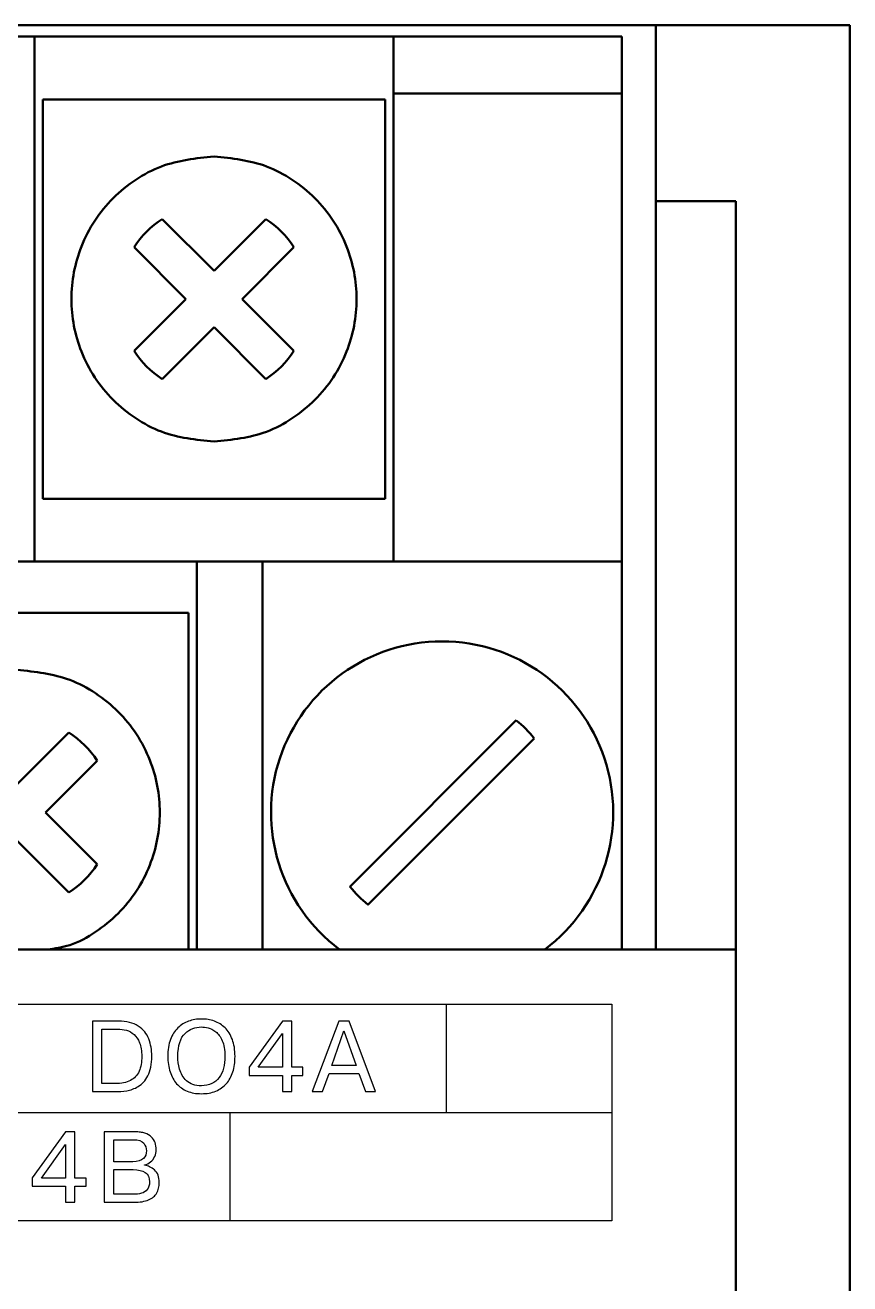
# Model space of a CAD drawing. Header units: millimetres. Extents: x 3520 to 8864, y 403 to 1747.
# Drawn here: x 5634.253 to 5635.988, y 875.92 to 878.567 of the extents above; entities that cross this region are included whole.
import ezdxf

# ---------------------------------------------------------------- set-up
doc = ezdxf.new("R2010")
doc.units = ezdxf.units.MM
doc.layers.add('main', color=5, linetype='Continuous', lineweight=50)
doc.layers.add('text', color=250, linetype='Continuous')

msp = doc.modelspace()

# ---------------------------------------------------------------- linework, layer by layer
at = {"layer": 'main', "color": 0, "linetype": 'Continuous'}
for p, q in [((5635.5799, 878.5672, 1518.358), (5628.8359, 878.5672, 1518.358)), ((5635.5799, 878.5672, 1518.358), (5635.9879, 878.5672, 1518.358)), ((5635.5799, 878.1971, 1518.358), (5635.5799, 878.5672, 1518.358)), ((5635.9879, 878.5672, 1518.358), (5635.9879, 875.9033, 1518.358)), ((5634.2719, 878.5433, 1518.358), (5634.1339, 878.5433, 1518.358)), ((5634.2719, 878.4232, 1518.358), (5634.2719, 878.5433, 1518.358)), ((5635.0279, 878.5433, 1518.358), (5634.2719, 878.5433, 1518.358)), ((5635.5079, 878.5433, 1518.358), (5635.0279, 878.5433, 1518.358)), ((5635.0279, 878.5433, 1518.358), (5635.0279, 878.4232, 1518.358)), ((5635.5079, 878.4232, 1518.358), (5635.5079, 878.5433, 1518.358)), ((5634.2719, 877.4393, 1518.358), (5634.2719, 878.4232, 1518.358)), ((5634.2899, 878.4112, 1518.358), (5634.2899, 877.9912, 1518.358)), ((5635.0099, 878.4112, 1518.358), (5634.2899, 878.4112, 1518.358)), ((5635.0099, 877.9912, 1518.358), (5635.0099, 878.4112, 1518.358)), ((5635.0279, 878.4232, 1518.358), (5635.5079, 878.4232, 1518.358)), ((5635.0279, 877.4393, 1518.358), (5635.0279, 878.4232, 1518.358)), ((5635.5079, 877.4393, 1518.358), (5635.5079, 878.4232, 1518.358)), ((5635.5799, 878.1971, 1518.358), (5635.7479, 878.1971, 1518.358)), ((5635.5799, 878.1971, 1518.358), (5635.5799, 876.6232, 1518.358)), ((5635.7479, 878.1971, 1518.358), (5635.7479, 876.6232, 1518.358)), ((5634.541, 878.1595, 1518.358), (5634.6499, 878.0506, 1518.358)), ((5634.6499, 878.0506, 1518.358), (5634.7587, 878.1595, 1518.358)), ((5634.5905, 877.9912, 1518.358), (5634.4816, 878.1001, 1518.358)), ((5634.8181, 878.1001, 1518.358), (5634.7093, 877.9912, 1518.358)), ((5634.2899, 877.9912, 1518.358), (5634.2899, 877.5712, 1518.358)), ((5634.4816, 877.8824, 1518.358), (5634.5905, 877.9912, 1518.358)), ((5634.7093, 877.9912, 1518.358), (5634.8181, 877.8824, 1518.358)), ((5635.0099, 877.5712, 1518.358), (5635.0099, 877.9912, 1518.358)), ((5634.6499, 877.9319, 1518.358), (5634.541, 877.823, 1518.358)), ((5634.7587, 877.823, 1518.358), (5634.6499, 877.9319, 1518.358)), ((5634.2899, 877.5712, 1518.358), (5635.0099, 877.5712, 1518.358)), ((5633.8579, 877.4393, 1518.358), (5634.6139, 877.4393, 1518.358)), ((5634.7519, 877.4393, 1518.358), (5634.6139, 877.4393, 1518.358)), ((5634.6139, 877.4393, 1518.358), (5634.6139, 877.3193, 1518.358)), ((5634.7519, 877.3193, 1518.358), (5634.7519, 877.4393, 1518.358)), ((5634.7519, 877.4393, 1518.358), (5635.5079, 877.4393, 1518.358)), ((5635.5079, 876.6232, 1518.358), (5635.5079, 877.4393, 1518.358)), ((5634.5959, 877.3313, 1518.358), (5633.8759, 877.3313, 1518.358)), ((5634.5959, 876.9113, 1518.358), (5634.5959, 877.3313, 1518.358)), ((5634.6139, 877.3193, 1518.358), (5634.6139, 876.6232, 1518.358)), ((5634.7519, 876.6232, 1518.358), (5634.7519, 877.3193, 1518.358)), ((5635.2858, 877.1052, 1518.358), (5634.936, 876.7553, 1518.358)), ((5634.2359, 876.9706, 1518.358), (5634.3447, 877.0795, 1518.358)), ((5634.9739, 876.7173, 1518.358), (5635.3238, 877.0672, 1518.358)), ((5634.4041, 877.0201, 1518.358), (5634.2953, 876.9113, 1518.358)), ((5634.2953, 876.9113, 1518.358), (5634.4041, 876.8024, 1518.358)), ((5634.5959, 876.6232, 1518.358), (5634.5959, 876.9113, 1518.358)), ((5634.3447, 876.743, 1518.358), (5634.2359, 876.8519, 1518.358)), ((5628.6679, 876.6232, 1518.358), (5635.7479, 876.6232, 1518.358)), ((5635.7479, 876.6232, 1518.358), (5635.7479, 875.9033, 1518.358))]:
    msp.add_line(p, q, dxfattribs=at)
for centre, radius, start, end in [((5634.6499, 877.9912, 1518.358), 0.2004, 122.9031, 147.0969), ((5634.6499, 877.9912, 1518.358), 0.2004, 32.9031, 57.0969), ((5634.6499, 877.9912, 1518.358), 0.2004, 212.9031, 237.0969), ((5634.6499, 877.9912, 1518.358), 0.2004, 302.9031, 327.0969), ((5635.1299, 876.9113, 1518.358), 0.36, 306.8699, 233.1301), ((5635.1299, 876.9113, 1518.358), 0.2488, 38.8078, 51.1922), ((5634.2359, 876.9113, 1518.358), 0.2004, 32.9031, 57.0969), ((5634.2359, 876.9113, 1518.358), 0.2004, 302.9031, 327.0969), ((5635.1299, 876.9113, 1518.358), 0.2488, 218.8078, 231.1922)]:
    msp.add_arc(centre, radius, start, end, dxfattribs=at)
for points, knots in [([(5634.6499, 877.6913, 1518.358), (5634.6122, 877.6953, 1518.358), (5634.5539, 877.7015, 1518.358), (5634.484, 877.7389, 1518.358), (5634.4363, 877.7776, 1518.358), (5634.3973, 877.8254, 1518.358), (5634.3611, 877.8953, 1518.358), (5634.3426, 877.9912, 1518.358), (5634.3611, 878.0872, 1518.358), (5634.3973, 878.1572, 1518.358), (5634.4363, 878.2049, 1518.358), (5634.484, 878.2437, 1518.358), (5634.5539, 878.281, 1518.358), (5634.6122, 878.2872, 1518.358), (5634.6499, 878.2913, 1518.358)], [0, 0, 0, 0, 0.119721, 0.184895, 0.25, 0.315173, 0.380278, 0.5, 0.619721, 0.684895, 0.75, 0.815173, 0.880279, 1, 1, 1, 1]), ([(5634.6499, 878.2913, 1518.358), (5634.6876, 878.2872, 1518.358), (5634.7459, 878.281, 1518.358), (5634.8158, 878.2436, 1518.358), (5634.8635, 878.2049, 1518.358), (5634.9025, 878.1571, 1518.358), (5634.9386, 878.0872, 1518.358), (5634.9572, 877.9912, 1518.358), (5634.9386, 877.8953, 1518.358), (5634.9025, 877.8253, 1518.358), (5634.8634, 877.7776, 1518.358), (5634.8158, 877.7388, 1518.358), (5634.7458, 877.7015, 1518.358), (5634.6876, 877.6953, 1518.358), (5634.6499, 877.6913, 1518.358)], [0, 0, 0, 0, 0.119721, 0.184895, 0.25, 0.315173, 0.380279, 0.5, 0.619722, 0.684895, 0.75, 0.815174, 0.880279, 1, 1, 1, 1]), ([(5634.2359, 877.2113, 1518.358), (5634.2736, 877.2072, 1518.358), (5634.3319, 877.201, 1518.358), (5634.4018, 877.1636, 1518.358), (5634.4495, 877.1249, 1518.358), (5634.4885, 877.0771, 1518.358), (5634.5246, 877.0072, 1518.358), (5634.5432, 876.9113, 1518.358), (5634.5246, 876.8152, 1518.358), (5634.4885, 876.7454, 1518.358), (5634.4495, 876.6975, 1518.358), (5634.4016, 876.6593, 1518.358), (5634.3514, 876.6302, 1518.358), (5634.3149, 876.6254, 1518.358), (5634.2988, 876.6232, 1518.358)], [0, 0, 0, 0, 0.128485, 0.1984293, 0.2683, 0.3382439, 0.4081143, 0.5365991, 0.665084, 0.7350283, 0.8048991, 0.8748431, 0.9447136, 1, 1, 1, 1])]:
    msp.add_open_spline(points, degree=3, knots=knots, dxfattribs=at)
at = {"layer": 'text', "color": 0}
for points, knots in [([(5628.8631, 876.0524, 1518.358), (5628.8631, 876.0524, 1518.358), (5635.4871, 876.0524, 1518.358), (5635.4871, 876.0524, 1518.358), (5635.4871, 876.0524, 1518.358), (5635.4871, 876.0524, 1518.358), (5635.4871, 876.5084, 1518.358), (5635.4871, 876.5084, 1518.358), (5635.4871, 876.5084, 1518.358), (5635.4871, 876.5084, 1518.358), (5628.8631, 876.5084, 1518.358), (5628.8631, 876.5084, 1518.358), (5628.8631, 876.5084, 1518.358), (5628.8631, 876.5084, 1518.358), (5628.8631, 876.0524, 1518.358), (5628.8631, 876.0524, 1518.358)], [0, 0, 0, 0, 0.25, 0.25, 0.25, 0.25, 0.5, 0.5, 0.5, 0.5, 0.75, 0.75, 0.75, 0.75, 1, 1, 1, 1]), ([(5634.3941, 876.4725, 1518.358), (5634.3941, 876.4725, 1518.358), (5634.4486, 876.4725, 1518.358), (5634.4486, 876.4725, 1518.358), (5634.4486, 876.4725, 1518.358), (5634.466, 876.4725, 1518.358), (5634.48, 876.4691, 1518.358), (5634.4905, 876.4621, 1518.358), (5634.4905, 876.4621, 1518.358), (5634.5011, 876.4552, 1518.358), (5634.5085, 876.4462, 1518.358), (5634.5127, 876.4351, 1518.358), (5634.5127, 876.4351, 1518.358), (5634.517, 876.4239, 1518.358), (5634.5191, 876.4118, 1518.358), (5634.5191, 876.3988, 1518.358), (5634.5191, 876.3988, 1518.358), (5634.5191, 876.3818, 1518.358), (5634.5164, 876.3681, 1518.358), (5634.5109, 876.3578, 1518.358), (5634.5109, 876.3578, 1518.358), (5634.5055, 876.3474, 1518.358), (5634.4986, 876.3398, 1518.358), (5634.4904, 876.3351, 1518.358), (5634.4904, 876.3351, 1518.358), (5634.4864, 876.3327, 1518.358), (5634.4824, 876.3308, 1518.358), (5634.4784, 876.3293, 1518.358), (5634.4784, 876.3293, 1518.358), (5634.4743, 876.3278, 1518.358), (5634.4703, 876.3268, 1518.358), (5634.4662, 876.3262, 1518.358), (5634.4662, 876.3262, 1518.358), (5634.4581, 876.325, 1518.358), (5634.4498, 876.3243, 1518.358), (5634.4411, 876.3243, 1518.358), (5634.4411, 876.3243, 1518.358), (5634.4411, 876.3243, 1518.358), (5634.3941, 876.3243, 1518.358), (5634.3941, 876.3243, 1518.358), (5634.3941, 876.3243, 1518.358), (5634.3941, 876.3243, 1518.358), (5634.3941, 876.4725, 1518.358), (5634.3941, 876.4725, 1518.358)], [0, 0, 0, 0, 0.090909, 0.090909, 0.090909, 0.090909, 0.181818, 0.181818, 0.181818, 0.181818, 0.272727, 0.272727, 0.272727, 0.272727, 0.363636, 0.363636, 0.363636, 0.363636, 0.454545, 0.454545, 0.454545, 0.454545, 0.545455, 0.545455, 0.545455, 0.545455, 0.636364, 0.636364, 0.636364, 0.636364, 0.727273, 0.727273, 0.727273, 0.727273, 0.818182, 0.818182, 0.818182, 0.818182, 0.909091, 0.909091, 0.909091, 0.909091, 1, 1, 1, 1]), ([(5634.6234, 876.3199, 1518.358), (5634.6122, 876.3199, 1518.358), (5634.6022, 876.3217, 1518.358), (5634.5934, 876.3253, 1518.358), (5634.5934, 876.3253, 1518.358), (5634.5847, 876.3289, 1518.358), (5634.5773, 876.3341, 1518.358), (5634.5713, 876.341, 1518.358), (5634.5713, 876.341, 1518.358), (5634.5652, 876.3478, 1518.358), (5634.5606, 876.3561, 1518.358), (5634.5575, 876.3659, 1518.358), (5634.5575, 876.3659, 1518.358), (5634.5543, 876.3756, 1518.358), (5634.5527, 876.3865, 1518.358), (5634.5527, 876.3984, 1518.358), (5634.5527, 876.3984, 1518.358), (5634.5527, 876.4119, 1518.358), (5634.5546, 876.4237, 1518.358), (5634.5583, 876.4337, 1518.358), (5634.5583, 876.4337, 1518.358), (5634.5621, 876.4437, 1518.358), (5634.5672, 876.4519, 1518.358), (5634.5738, 876.4583, 1518.358), (5634.5738, 876.4583, 1518.358), (5634.5803, 876.4646, 1518.358), (5634.5879, 876.4693, 1518.358), (5634.5964, 876.4724, 1518.358), (5634.5964, 876.4724, 1518.358), (5634.6049, 876.4754, 1518.358), (5634.6139, 876.477, 1518.358), (5634.6234, 876.477, 1518.358), (5634.6234, 876.477, 1518.358), (5634.633, 876.477, 1518.358), (5634.642, 876.4755, 1518.358), (5634.6506, 876.4725, 1518.358), (5634.6506, 876.4725, 1518.358), (5634.6591, 876.4695, 1518.358), (5634.6667, 876.4648, 1518.358), (5634.6732, 876.4585, 1518.358), (5634.6732, 876.4585, 1518.358), (5634.6797, 876.4522, 1518.358), (5634.6848, 876.444, 1518.358), (5634.6885, 876.4339, 1518.358), (5634.6885, 876.4339, 1518.358), (5634.6922, 876.4238, 1518.358), (5634.6941, 876.412, 1518.358), (5634.6941, 876.3984, 1518.358), (5634.6941, 876.3984, 1518.358), (5634.6941, 876.3861, 1518.358), (5634.6926, 876.3752, 1518.358), (5634.6895, 876.3657, 1518.358), (5634.6895, 876.3657, 1518.358), (5634.6864, 876.3561, 1518.358), (5634.6819, 876.348, 1518.358), (5634.6759, 876.3412, 1518.358), (5634.6759, 876.3412, 1518.358), (5634.6699, 876.3344, 1518.358), (5634.6625, 876.3292, 1518.358), (5634.6537, 876.3254, 1518.358), (5634.6537, 876.3254, 1518.358), (5634.645, 876.3217, 1518.358), (5634.6348, 876.3199, 1518.358), (5634.6234, 876.3199, 1518.358)], [0, 0, 0, 0, 0.0625, 0.0625, 0.0625, 0.0625, 0.125, 0.125, 0.125, 0.125, 0.1875, 0.1875, 0.1875, 0.1875, 0.25, 0.25, 0.25, 0.25, 0.3125, 0.3125, 0.3125, 0.3125, 0.375, 0.375, 0.375, 0.375, 0.4375, 0.4375, 0.4375, 0.4375, 0.5, 0.5, 0.5, 0.5, 0.5625, 0.5625, 0.5625, 0.5625, 0.625, 0.625, 0.625, 0.625, 0.6875, 0.6875, 0.6875, 0.6875, 0.75, 0.75, 0.75, 0.75, 0.8125, 0.8125, 0.8125, 0.8125, 0.875, 0.875, 0.875, 0.875, 0.9375, 0.9375, 0.9375, 0.9375, 1, 1, 1, 1]), ([(5634.7939, 876.3584, 1518.358), (5634.7939, 876.3584, 1518.358), (5634.7241, 876.3584, 1518.358), (5634.7241, 876.3584, 1518.358), (5634.7241, 876.3584, 1518.358), (5634.7241, 876.3584, 1518.358), (5634.7241, 876.3756, 1518.358), (5634.7241, 876.3756, 1518.358), (5634.7241, 876.3756, 1518.358), (5634.7241, 876.3756, 1518.358), (5634.7939, 876.4725, 1518.358), (5634.7939, 876.4725, 1518.358), (5634.7939, 876.4725, 1518.358), (5634.7939, 876.4725, 1518.358), (5634.8139, 876.4725, 1518.358), (5634.8139, 876.4725, 1518.358), (5634.8139, 876.4725, 1518.358), (5634.8139, 876.4725, 1518.358), (5634.8139, 876.3754, 1518.358), (5634.8139, 876.3754, 1518.358), (5634.8139, 876.3754, 1518.358), (5634.8139, 876.3754, 1518.358), (5634.8371, 876.3754, 1518.358), (5634.8371, 876.3754, 1518.358), (5634.8371, 876.3754, 1518.358), (5634.8371, 876.3754, 1518.358), (5634.8371, 876.3584, 1518.358), (5634.8371, 876.3584, 1518.358), (5634.8371, 876.3584, 1518.358), (5634.8371, 876.3584, 1518.358), (5634.8139, 876.3584, 1518.358), (5634.8139, 876.3584, 1518.358), (5634.8139, 876.3584, 1518.358), (5634.8139, 876.3584, 1518.358), (5634.8139, 876.3243, 1518.358), (5634.8139, 876.3243, 1518.358), (5634.8139, 876.3243, 1518.358), (5634.8139, 876.3243, 1518.358), (5634.7939, 876.3243, 1518.358), (5634.7939, 876.3243, 1518.358), (5634.7939, 876.3243, 1518.358), (5634.7939, 876.3243, 1518.358), (5634.7939, 876.3584, 1518.358), (5634.7939, 876.3584, 1518.358)], [0, 0, 0, 0, 0.090909, 0.090909, 0.090909, 0.090909, 0.181818, 0.181818, 0.181818, 0.181818, 0.272727, 0.272727, 0.272727, 0.272727, 0.363636, 0.363636, 0.363636, 0.363636, 0.454545, 0.454545, 0.454545, 0.454545, 0.545455, 0.545455, 0.545455, 0.545455, 0.636364, 0.636364, 0.636364, 0.636364, 0.727273, 0.727273, 0.727273, 0.727273, 0.818182, 0.818182, 0.818182, 0.818182, 0.909091, 0.909091, 0.909091, 0.909091, 1, 1, 1, 1]), ([(5634.892, 876.3627, 1518.358), (5634.892, 876.3627, 1518.358), (5634.8781, 876.3243, 1518.358), (5634.8781, 876.3243, 1518.358), (5634.8781, 876.3243, 1518.358), (5634.8781, 876.3243, 1518.358), (5634.8567, 876.3243, 1518.358), (5634.8567, 876.3243, 1518.358), (5634.8567, 876.3243, 1518.358), (5634.8567, 876.3243, 1518.358), (5634.9128, 876.4725, 1518.358), (5634.9128, 876.4725, 1518.358), (5634.9128, 876.4725, 1518.358), (5634.9128, 876.4725, 1518.358), (5634.934, 876.4725, 1518.358), (5634.934, 876.4725, 1518.358), (5634.934, 876.4725, 1518.358), (5634.934, 876.4725, 1518.358), (5634.99, 876.3243, 1518.358), (5634.99, 876.3243, 1518.358), (5634.99, 876.3243, 1518.358), (5634.99, 876.3243, 1518.358), (5634.9687, 876.3243, 1518.358), (5634.9687, 876.3243, 1518.358), (5634.9687, 876.3243, 1518.358), (5634.9687, 876.3243, 1518.358), (5634.9546, 876.3627, 1518.358), (5634.9546, 876.3627, 1518.358), (5634.9546, 876.3627, 1518.358), (5634.9546, 876.3627, 1518.358), (5634.892, 876.3627, 1518.358), (5634.892, 876.3627, 1518.358)], [0, 0, 0, 0, 0.125, 0.125, 0.125, 0.125, 0.25, 0.25, 0.25, 0.25, 0.375, 0.375, 0.375, 0.375, 0.5, 0.5, 0.5, 0.5, 0.625, 0.625, 0.625, 0.625, 0.75, 0.75, 0.75, 0.75, 0.875, 0.875, 0.875, 0.875, 1, 1, 1, 1]), ([(5634.4141, 876.4558, 1518.358), (5634.4141, 876.4558, 1518.358), (5634.4141, 876.3411, 1518.358), (5634.4141, 876.3411, 1518.358), (5634.4141, 876.3411, 1518.358), (5634.4141, 876.3411, 1518.358), (5634.4417, 876.3411, 1518.358), (5634.4417, 876.3411, 1518.358), (5634.4417, 876.3411, 1518.358), (5634.455, 876.3411, 1518.358), (5634.4658, 876.3433, 1518.358), (5634.4741, 876.3477, 1518.358), (5634.4741, 876.3477, 1518.358), (5634.4824, 876.3522, 1518.358), (5634.4885, 876.3586, 1518.358), (5634.4922, 876.3672, 1518.358), (5634.4922, 876.3672, 1518.358), (5634.496, 876.3757, 1518.358), (5634.4979, 876.3861, 1518.358), (5634.4979, 876.3984, 1518.358), (5634.4979, 876.3984, 1518.358), (5634.4979, 876.4098, 1518.358), (5634.4964, 876.4192, 1518.358), (5634.4934, 876.4268, 1518.358), (5634.4934, 876.4268, 1518.358), (5634.4904, 876.4344, 1518.358), (5634.4864, 876.4403, 1518.358), (5634.4816, 876.4445, 1518.358), (5634.4816, 876.4445, 1518.358), (5634.4767, 876.4487, 1518.358), (5634.4714, 876.4516, 1518.358), (5634.4655, 876.4533, 1518.358), (5634.4655, 876.4533, 1518.358), (5634.4597, 876.4549, 1518.358), (5634.4536, 876.4558, 1518.358), (5634.4474, 876.4558, 1518.358), (5634.4474, 876.4558, 1518.358), (5634.4474, 876.4558, 1518.358), (5634.4141, 876.4558, 1518.358), (5634.4141, 876.4558, 1518.358)], [0, 0, 0, 0, 0.1, 0.1, 0.1, 0.1, 0.2, 0.2, 0.2, 0.2, 0.3, 0.3, 0.3, 0.3, 0.4, 0.4, 0.4, 0.4, 0.5, 0.5, 0.5, 0.5, 0.6, 0.6, 0.6, 0.6, 0.7, 0.7, 0.7, 0.7, 0.8, 0.8, 0.8, 0.8, 0.9, 0.9, 0.9, 0.9, 1, 1, 1, 1]), ([(5634.6234, 876.3366, 1518.358), (5634.6317, 876.3366, 1518.358), (5634.639, 876.3381, 1518.358), (5634.6453, 876.3412, 1518.358), (5634.6453, 876.3412, 1518.358), (5634.6516, 876.3442, 1518.358), (5634.6567, 876.3484, 1518.358), (5634.6608, 876.3538, 1518.358), (5634.6608, 876.3538, 1518.358), (5634.6649, 876.3592, 1518.358), (5634.6679, 876.3658, 1518.358), (5634.67, 876.3734, 1518.358), (5634.67, 876.3734, 1518.358), (5634.672, 876.381, 1518.358), (5634.673, 876.3894, 1518.358), (5634.673, 876.3984, 1518.358), (5634.673, 876.3984, 1518.358), (5634.673, 876.4119, 1518.358), (5634.6711, 876.4229, 1518.358), (5634.6674, 876.4314, 1518.358), (5634.6674, 876.4314, 1518.358), (5634.6636, 876.4399, 1518.358), (5634.659, 876.4462, 1518.358), (5634.6536, 876.4503, 1518.358), (5634.6536, 876.4503, 1518.358), (5634.6481, 876.4544, 1518.358), (5634.6428, 876.4571, 1518.358), (5634.6377, 876.4583, 1518.358), (5634.6377, 876.4583, 1518.358), (5634.6325, 876.4596, 1518.358), (5634.6277, 876.4602, 1518.358), (5634.6234, 876.4602, 1518.358), (5634.6234, 876.4602, 1518.358), (5634.6104, 876.4602, 1518.358), (5634.5989, 876.4557, 1518.358), (5634.5889, 876.4466, 1518.358), (5634.5889, 876.4466, 1518.358), (5634.5789, 876.4376, 1518.358), (5634.5739, 876.4215, 1518.358), (5634.5739, 876.3984, 1518.358), (5634.5739, 876.3984, 1518.358), (5634.5739, 876.3896, 1518.358), (5634.5751, 876.3806, 1518.358), (5634.5775, 876.3713, 1518.358), (5634.5775, 876.3713, 1518.358), (5634.5799, 876.3621, 1518.358), (5634.5848, 876.354, 1518.358), (5634.5921, 876.3471, 1518.358), (5634.5921, 876.3471, 1518.358), (5634.5995, 876.3401, 1518.358), (5634.6099, 876.3366, 1518.358), (5634.6234, 876.3366, 1518.358)], [0, 0, 0, 0, 0.076923, 0.076923, 0.076923, 0.076923, 0.153846, 0.153846, 0.153846, 0.153846, 0.230769, 0.230769, 0.230769, 0.230769, 0.307692, 0.307692, 0.307692, 0.307692, 0.384615, 0.384615, 0.384615, 0.384615, 0.461538, 0.461538, 0.461538, 0.461538, 0.538462, 0.538462, 0.538462, 0.538462, 0.615385, 0.615385, 0.615385, 0.615385, 0.692308, 0.692308, 0.692308, 0.692308, 0.769231, 0.769231, 0.769231, 0.769231, 0.846154, 0.846154, 0.846154, 0.846154, 0.923077, 0.923077, 0.923077, 0.923077, 1, 1, 1, 1]), ([(5634.7431, 876.3754, 1518.358), (5634.7431, 876.3754, 1518.358), (5634.7939, 876.3754, 1518.358), (5634.7939, 876.3754, 1518.358), (5634.7939, 876.3754, 1518.358), (5634.7939, 876.3754, 1518.358), (5634.7939, 876.4462, 1518.358), (5634.7939, 876.4462, 1518.358), (5634.7939, 876.4462, 1518.358), (5634.7939, 876.4462, 1518.358), (5634.7431, 876.3754, 1518.358), (5634.7431, 876.3754, 1518.358)], [0, 0, 0, 0, 0.333333, 0.333333, 0.333333, 0.333333, 0.666667, 0.666667, 0.666667, 0.666667, 1, 1, 1, 1]), ([(5634.8975, 876.3794, 1518.358), (5634.8975, 876.3794, 1518.358), (5634.9491, 876.3794, 1518.358), (5634.9491, 876.3794, 1518.358), (5634.9491, 876.3794, 1518.358), (5634.9491, 876.3794, 1518.358), (5634.9233, 876.4524, 1518.358), (5634.9233, 876.4524, 1518.358), (5634.9233, 876.4524, 1518.358), (5634.9233, 876.4524, 1518.358), (5634.8975, 876.3794, 1518.358), (5634.8975, 876.3794, 1518.358)], [0, 0, 0, 0, 0.333333, 0.333333, 0.333333, 0.333333, 0.666667, 0.666667, 0.666667, 0.666667, 1, 1, 1, 1]), ([(5634.3374, 876.1257, 1518.358), (5634.3374, 876.1257, 1518.358), (5634.2675, 876.1257, 1518.358), (5634.2675, 876.1257, 1518.358), (5634.2675, 876.1257, 1518.358), (5634.2675, 876.1257, 1518.358), (5634.2675, 876.1428, 1518.358), (5634.2675, 876.1428, 1518.358), (5634.2675, 876.1428, 1518.358), (5634.2675, 876.1428, 1518.358), (5634.3374, 876.2397, 1518.358), (5634.3374, 876.2397, 1518.358), (5634.3374, 876.2397, 1518.358), (5634.3374, 876.2397, 1518.358), (5634.3573, 876.2397, 1518.358), (5634.3573, 876.2397, 1518.358), (5634.3573, 876.2397, 1518.358), (5634.3573, 876.2397, 1518.358), (5634.3573, 876.1426, 1518.358), (5634.3573, 876.1426, 1518.358), (5634.3573, 876.1426, 1518.358), (5634.3573, 876.1426, 1518.358), (5634.3806, 876.1426, 1518.358), (5634.3806, 876.1426, 1518.358), (5634.3806, 876.1426, 1518.358), (5634.3806, 876.1426, 1518.358), (5634.3806, 876.1257, 1518.358), (5634.3806, 876.1257, 1518.358), (5634.3806, 876.1257, 1518.358), (5634.3806, 876.1257, 1518.358), (5634.3573, 876.1257, 1518.358), (5634.3573, 876.1257, 1518.358), (5634.3573, 876.1257, 1518.358), (5634.3573, 876.1257, 1518.358), (5634.3573, 876.0915, 1518.358), (5634.3573, 876.0915, 1518.358), (5634.3573, 876.0915, 1518.358), (5634.3573, 876.0915, 1518.358), (5634.3374, 876.0915, 1518.358), (5634.3374, 876.0915, 1518.358), (5634.3374, 876.0915, 1518.358), (5634.3374, 876.0915, 1518.358), (5634.3374, 876.1257, 1518.358), (5634.3374, 876.1257, 1518.358)], [0, 0, 0, 0, 0.090909, 0.090909, 0.090909, 0.090909, 0.181818, 0.181818, 0.181818, 0.181818, 0.272727, 0.272727, 0.272727, 0.272727, 0.363636, 0.363636, 0.363636, 0.363636, 0.454545, 0.454545, 0.454545, 0.454545, 0.545455, 0.545455, 0.545455, 0.545455, 0.636364, 0.636364, 0.636364, 0.636364, 0.727273, 0.727273, 0.727273, 0.727273, 0.818182, 0.818182, 0.818182, 0.818182, 0.909091, 0.909091, 0.909091, 0.909091, 1, 1, 1, 1]), ([(5634.4189, 876.2397, 1518.358), (5634.4189, 876.2397, 1518.358), (5634.4839, 876.2397, 1518.358), (5634.4839, 876.2397, 1518.358), (5634.4839, 876.2397, 1518.358), (5634.4881, 876.2397, 1518.358), (5634.4918, 876.2395, 1518.358), (5634.4951, 876.239, 1518.358), (5634.4951, 876.239, 1518.358), (5634.4984, 876.2385, 1518.358), (5634.5016, 876.2378, 1518.358), (5634.5046, 876.2367, 1518.358), (5634.5046, 876.2367, 1518.358), (5634.5103, 876.2349, 1518.358), (5634.5148, 876.2322, 1518.358), (5634.5183, 876.2288, 1518.358), (5634.5183, 876.2288, 1518.358), (5634.5217, 876.2254, 1518.358), (5634.5242, 876.2214, 1518.358), (5634.5258, 876.217, 1518.358), (5634.5258, 876.217, 1518.358), (5634.5274, 876.2125, 1518.358), (5634.5282, 876.2075, 1518.358), (5634.5282, 876.202, 1518.358), (5634.5282, 876.202, 1518.358), (5634.5282, 876.1971, 1518.358), (5634.5272, 876.1924, 1518.358), (5634.5252, 876.188, 1518.358), (5634.5252, 876.188, 1518.358), (5634.5233, 876.1835, 1518.358), (5634.5204, 876.1796, 1518.358), (5634.5165, 876.1765, 1518.358), (5634.5165, 876.1765, 1518.358), (5634.5127, 876.1732, 1518.358), (5634.5083, 876.1712, 1518.358), (5634.5034, 876.1703, 1518.358), (5634.5034, 876.1703, 1518.358), (5634.5034, 876.1703, 1518.358), (5634.5034, 876.1697, 1518.358), (5634.5034, 876.1697, 1518.358), (5634.5034, 876.1697, 1518.358), (5634.5111, 876.1684, 1518.358), (5634.5182, 876.165, 1518.358), (5634.5248, 876.1595, 1518.358), (5634.5248, 876.1595, 1518.358), (5634.5313, 876.1539, 1518.358), (5634.5346, 876.1451, 1518.358), (5634.5346, 876.1329, 1518.358), (5634.5346, 876.1329, 1518.358), (5634.5346, 876.1246, 1518.358), (5634.5328, 876.1173, 1518.358), (5634.5293, 876.1111, 1518.358), (5634.5293, 876.1111, 1518.358), (5634.5258, 876.1049, 1518.358), (5634.5201, 876.1002, 1518.358), (5634.5122, 876.0967, 1518.358), (5634.5122, 876.0967, 1518.358), (5634.5043, 876.0933, 1518.358), (5634.4941, 876.0915, 1518.358), (5634.4816, 876.0915, 1518.358), (5634.4816, 876.0915, 1518.358), (5634.4816, 876.0915, 1518.358), (5634.4189, 876.0915, 1518.358), (5634.4189, 876.0915, 1518.358), (5634.4189, 876.0915, 1518.358), (5634.4189, 876.0915, 1518.358), (5634.4189, 876.2397, 1518.358), (5634.4189, 876.2397, 1518.358)], [0, 0, 0, 0, 0.058824, 0.058824, 0.058824, 0.058824, 0.117647, 0.117647, 0.117647, 0.117647, 0.176471, 0.176471, 0.176471, 0.176471, 0.235294, 0.235294, 0.235294, 0.235294, 0.294118, 0.294118, 0.294118, 0.294118, 0.352941, 0.352941, 0.352941, 0.352941, 0.411765, 0.411765, 0.411765, 0.411765, 0.470588, 0.470588, 0.470588, 0.470588, 0.529412, 0.529412, 0.529412, 0.529412, 0.588235, 0.588235, 0.588235, 0.588235, 0.647059, 0.647059, 0.647059, 0.647059, 0.705882, 0.705882, 0.705882, 0.705882, 0.764706, 0.764706, 0.764706, 0.764706, 0.823529, 0.823529, 0.823529, 0.823529, 0.882353, 0.882353, 0.882353, 0.882353, 0.941176, 0.941176, 0.941176, 0.941176, 1, 1, 1, 1]), ([(5634.2866, 876.1426, 1518.358), (5634.2866, 876.1426, 1518.358), (5634.3374, 876.1426, 1518.358), (5634.3374, 876.1426, 1518.358), (5634.3374, 876.1426, 1518.358), (5634.3374, 876.1426, 1518.358), (5634.3374, 876.2134, 1518.358), (5634.3374, 876.2134, 1518.358), (5634.3374, 876.2134, 1518.358), (5634.3374, 876.2134, 1518.358), (5634.2866, 876.1426, 1518.358), (5634.2866, 876.1426, 1518.358)], [0, 0, 0, 0, 0.333333, 0.333333, 0.333333, 0.333333, 0.666667, 0.666667, 0.666667, 0.666667, 1, 1, 1, 1]), ([(5634.4389, 876.223, 1518.358), (5634.4389, 876.223, 1518.358), (5634.4389, 876.1769, 1518.358), (5634.4389, 876.1769, 1518.358), (5634.4389, 876.1769, 1518.358), (5634.4389, 876.1769, 1518.358), (5634.4789, 876.1769, 1518.358), (5634.4789, 876.1769, 1518.358), (5634.4789, 876.1769, 1518.358), (5634.4894, 876.1769, 1518.358), (5634.4969, 876.1791, 1518.358), (5634.5013, 876.1835, 1518.358), (5634.5013, 876.1835, 1518.358), (5634.5056, 876.1878, 1518.358), (5634.5078, 876.1934, 1518.358), (5634.5078, 876.1999, 1518.358), (5634.5078, 876.1999, 1518.358), (5634.5078, 876.2056, 1518.358), (5634.506, 876.2109, 1518.358), (5634.5022, 876.2157, 1518.358), (5634.5022, 876.2157, 1518.358), (5634.4984, 876.2206, 1518.358), (5634.4908, 876.223, 1518.358), (5634.4795, 876.223, 1518.358), (5634.4795, 876.223, 1518.358), (5634.4795, 876.223, 1518.358), (5634.4389, 876.223, 1518.358), (5634.4389, 876.223, 1518.358)], [0, 0, 0, 0, 0.142857, 0.142857, 0.142857, 0.142857, 0.285714, 0.285714, 0.285714, 0.285714, 0.428571, 0.428571, 0.428571, 0.428571, 0.571429, 0.571429, 0.571429, 0.571429, 0.714286, 0.714286, 0.714286, 0.714286, 0.857143, 0.857143, 0.857143, 0.857143, 1, 1, 1, 1]), ([(5634.4389, 876.1602, 1518.358), (5634.4389, 876.1602, 1518.358), (5634.4389, 876.1083, 1518.358), (5634.4389, 876.1083, 1518.358), (5634.4389, 876.1083, 1518.358), (5634.4389, 876.1083, 1518.358), (5634.4801, 876.1083, 1518.358), (5634.4801, 876.1083, 1518.358), (5634.4801, 876.1083, 1518.358), (5634.4862, 876.1083, 1518.358), (5634.4918, 876.109, 1518.358), (5634.497, 876.1104, 1518.358), (5634.497, 876.1104, 1518.358), (5634.502, 876.1118, 1518.358), (5634.5062, 876.1144, 1518.358), (5634.5094, 876.1183, 1518.358), (5634.5094, 876.1183, 1518.358), (5634.5126, 876.1222, 1518.358), (5634.5142, 876.1276, 1518.358), (5634.5142, 876.1345, 1518.358), (5634.5142, 876.1345, 1518.358), (5634.5142, 876.144, 1518.358), (5634.5112, 876.1506, 1518.358), (5634.5051, 876.1544, 1518.358), (5634.5051, 876.1544, 1518.358), (5634.499, 876.1582, 1518.358), (5634.4906, 876.1602, 1518.358), (5634.4801, 876.1602, 1518.358), (5634.4801, 876.1602, 1518.358), (5634.4801, 876.1602, 1518.358), (5634.4389, 876.1602, 1518.358), (5634.4389, 876.1602, 1518.358)], [0, 0, 0, 0, 0.125, 0.125, 0.125, 0.125, 0.25, 0.25, 0.25, 0.25, 0.375, 0.375, 0.375, 0.375, 0.5, 0.5, 0.5, 0.5, 0.625, 0.625, 0.625, 0.625, 0.75, 0.75, 0.75, 0.75, 0.875, 0.875, 0.875, 0.875, 1, 1, 1, 1])]:
    msp.add_open_spline(points, degree=3, knots=knots, dxfattribs=at)
for points in [[(5635.1391, 876.2804, 1518.358), (5635.1391, 876.2804, 1518.358), (5635.1391, 876.5084, 1518.358), (5635.1391, 876.5084, 1518.358)], [(5628.8631, 876.2804, 1518.358), (5628.8631, 876.2804, 1518.358), (5635.4871, 876.2804, 1518.358), (5635.4871, 876.2804, 1518.358)], [(5634.6831, 876.2804, 1518.358), (5634.6831, 876.2804, 1518.358), (5634.6831, 876.0524, 1518.358), (5634.6831, 876.0524, 1518.358)]]:
    msp.add_open_spline(points, degree=3, dxfattribs=at)

doc.saveas('drawing.dxf')
